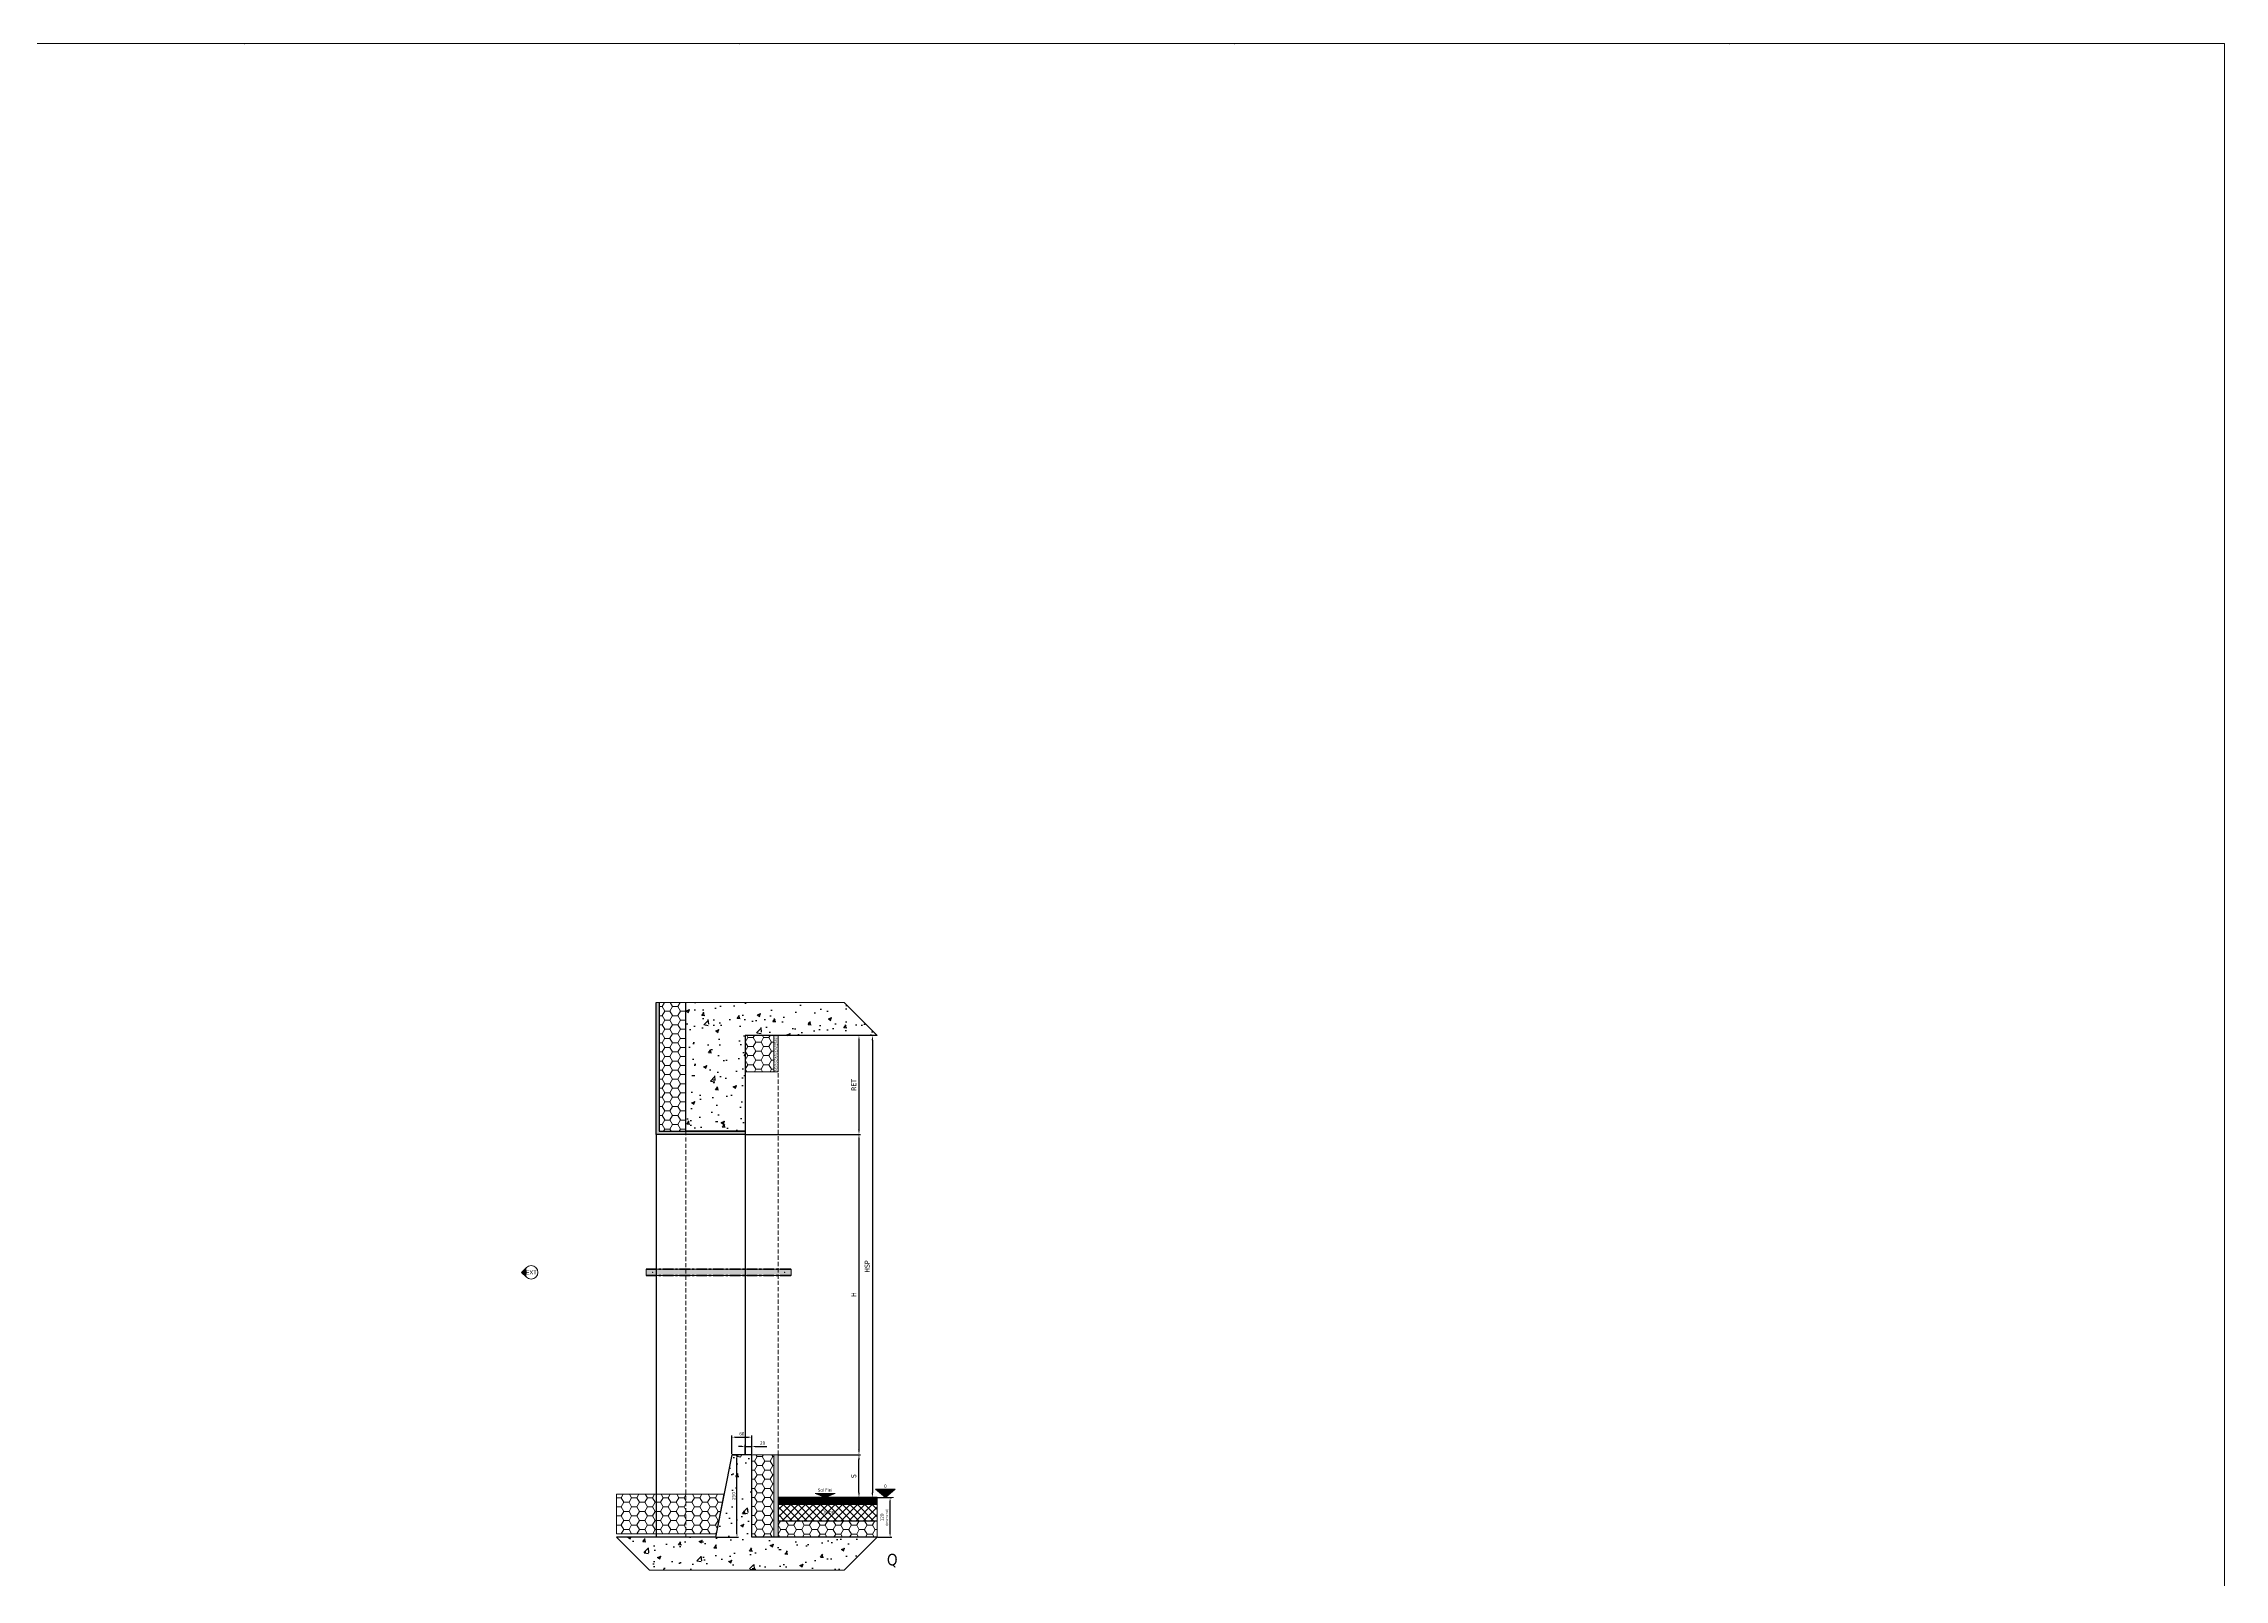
# Model space of a CAD drawing. Header units: millimetres. Extents: x -20000 to 230000, y -17405 to 25402.
# Drawn here: x 162892 to 169500, y 4846 to 9500 of the extents above; entities that cross this region are included whole.
import ezdxf
from ezdxf.enums import TextEntityAlignment as Align

# ---------------------------------------------------------------- set-up
doc = ezdxf.new("R2010")
doc.units = ezdxf.units.MM
doc.header["$PDMODE"] = 35
doc.header["$PDSIZE"] = 0.5
doc.linetypes.add('AXES', pattern=[50.8, 31.75, -6.35, 6.35, -6.35])
doc.linetypes.add('CACHE', pattern=[9.525, 6.35, -3.175])
doc.layers.get('0').update_dxf_attribs({"lineweight": 13})
doc.layers.get('Defpoints').update_dxf_attribs({"true_color": 0xc2a584})
for name, color, linetype, lineweight in [('0 - 1 (validé)', 3, 'Continuous', 13), ('1 - Axe', 1, 'AXES', 0), ('1 - BETON', 251, 'Continuous', 25), ('1 - Béton', 251, 'Continuous', 25), ('1 - Cotation', 32, 'Continuous', 13), ('1 - INTERROMPU', 253, 'CACHE', 13), ('1 - Isolant', 132, 'Continuous', 13), ('1 - Platre', 252, 'Continuous', 13), ('1 - Texte', 7, 'Continuous', 13), ('Texte', 7, 'Continuous', 13)]:
    doc.layers.add(name, color=color, linetype=linetype, lineweight=lineweight)
for name, color, linetype, lineweight, plot in [('0 - Invisible', 43, 'Continuous', 0, False), ('0 - Trame', 1, 'Continuous', 0, False), ('Non visible', 163, 'Continuous', 25, False)]:
    doc.layers.add(name, color=color, linetype=linetype, lineweight=lineweight, plot=plot)
doc.layers.add('1 - Cache', color=7, linetype='Continuous', lineweight=0, true_color=0xffffff)
doc.styles.get("Standard").update_dxf_attribs({"font": 'ARIALUNI.TTF'})
doc.styles.add('Texte Poralu', font='tahomabd.ttf')
doc.dimstyles.new('100 - 1000', dxfattribs={"dimtxt": 15, "dimasz": 15, "dimexe": 5, "dimexo": 2.5, "dimgap": 8, "dimtad": 1, "dimdec": 1, "dimtxsty": 'Texte Poralu', "dimcen": 10, "dimazin": 0, "dimtfac": 1, "dimtdec": 1, "dimtmove": 0, "dimatfit": 3, "dimfxl": 1, "dimarcsym": 0})
doc.dimstyles.new('30 - 1000', dxfattribs={"dimtxt": 10, "dimasz": 10, "dimexe": 5, "dimexo": 2.5, "dimgap": 5, "dimtad": 1, "dimdec": 1, "dimtxsty": 'Texte Poralu', "dimcen": 5, "dimazin": 0, "dimtfac": 1, "dimtdec": 1, "dimtmove": 0, "dimatfit": 3, "dimfxl": 1, "dimarcsym": 0})

# ---------------------------------------------------------------- blocks, each defined once
blk = doc.blocks.new('Cadre Coupe_Elev')
for p in [(3500, 9500), (5000, 9500), (6500, 9500), (8000, 9500)]:
    blk.add_point(p)
at = {"layer": '0 - Trame'}
blk.add_lwpolyline([(500, 500), (9500, 500), (9500, 9500), (500, 9500)], close=True, dxfattribs=at)
at = {"layer": 'Defpoints'}
blk.add_point((5000, 5730), dxfattribs=at)
at = {"color": 7}
blk.add_attdef('REPERE_1', text='', height=300, dxfattribs=at).set_placement((1000, 9000), align=Align.MIDDLE_CENTER)
at = {"layer": '1 - Texte', "color": 7}
for tag, p in [('DEFINITION1', (5000, 1200)), ('DEFINITION2', (5000, 800))]:
    blk.add_attdef(tag, text='', height=250, dxfattribs=at).set_placement(p, align=Align.MIDDLE_CENTER)
at = {"layer": 'Non visible', "style": 'Texte Poralu'}
for p in [(5447.1, 4905.8), (5447.1, 4605.8)]:
    blk.add_attdef('REPERE_2', text='', height=35, dxfattribs=at).set_placement(p, align=Align.MIDDLE_LEFT)
blk = doc.blocks.new('*U473')
at = {"layer": '1 - Isolant'}
h = blk.add_hatch(dxfattribs=at)
h.set_pattern_fill('HONEY', color=256, scale=5)
h.set_pattern_definition([(0, (-58597.141, -19397.493), (23.8125, 13.7481532), [15.875, -31.75]), (120, (-58597.141, -19397.493), (-23.8125, 13.7481533), [15.875, -31.75]), (60, (-58597.141, -19397.493), (5e-08, 27.4963065), [-31.75, 15.875])])
h.paths.add_polyline_path([(0, -300), (87, -300), (87, -190), (0, -190)])
at = {"layer": '1 - Platre'}
h = blk.add_hatch(dxfattribs=at)
h.set_pattern_fill('AR-SAND', color=256, scale=0.1)
h.set_pattern_definition([(37.5, (-58597.141, -19397.4927), (-0.16000313, 4.89413237), [0, -3.8608, 0, -4.318, 0, -4.1275]), (7.5, (-58597.141, -19397.4927), (4.4952328, 7.168251), [0, -2.0828, 0, -3.4798, 0, -1.3335]), (327.5, (-58600.265, -19397.4927), (7.9099237, 0.01437185), [0, -1.27, 0, -4.572, 0, -5.969]), (317.5, (-58600.265, -19397.4927), (7.6355645, 2.2292932), [0, -0.635, 0, -2.9972, 0, -3.429])])
h.paths.add_polyline_path([(100, -300), (100, -190), (87, -190), (87, -300)])
at = {"layer": '0 - Invisible'}
for points in [[(0, -300), (87, -300)], [(87, -300), (100, -300)]]:
    blk.add_lwpolyline(points, dxfattribs=at)
at = {"layer": '1 - Isolant'}
blk.add_lwpolyline([(87, -300), (87, -190), (0, -190), (0, -300)], dxfattribs=at)
at = {"layer": '1 - Platre'}
blk.add_lwpolyline([(100, -300), (100, -190), (87, -190), (87, -300)], dxfattribs=at)
blk = doc.blocks.new('*U756')
at = {"layer": '1 - Isolant'}
h = blk.add_hatch(dxfattribs=at)
h.set_pattern_fill('HONEY', color=256, scale=5, style=0)
h.set_pattern_definition([(0, (-80, 230), (23.8125, 13.74815), [15.875, -31.75]), (120, (-80, 230), (-23.8125, 13.74815), [15.875, -31.75]), (60, (-80, 230), (5e-08, 27.4963), [-31.75, 15.875])])
h.paths.add_polyline_path([(-80, 390), (0, 390), (0, 0), (-80, 0)])
at = {"layer": '0 - Invisible'}
blk.add_lwpolyline([(-80, 390), (0, 390)], dxfattribs=at)
at = {"layer": '1 - Isolant'}
blk.add_lwpolyline([(0, 390), (0, 0), (0, 0), (0, 0), (-80, 0), (-80, 390)], dxfattribs=at)
blk = doc.blocks.new('*D1659')
at = {"layer": '1 - Cotation', "color": 0, "lineweight": -2, "transparency": 16777216}
for p, q in [((165020, 6194.3), (165367.5, 6194.3)), ((165362.5, 6179.3), (165362.5, 5238.7)), ((165120, 5223.7), (165367.5, 5223.7))]:
    blk.add_line(p, q, dxfattribs=at)
at = {"layer": '1 - Cotation', "color": 0, "transparency": 16777216}
for points in [[(165360, 6179.3), (165365, 6179.3), (165362.5, 6194.3)], [(165360, 5238.7), (165365, 5238.7), (165362.5, 5223.7)]]:
    blk.add_solid(points, dxfattribs=at)
at = {"layer": 'Defpoints', "color": 0, "transparency": 16777216}
for p in [(165017.5, 6194.3), (165117.5, 5223.7), (165362.5, 5223.7)]:
    blk.add_point(p, dxfattribs=at)
at = {"layer": '1 - Cotation', "color": 0, "transparency": 16777216, "insert": (165347, 5709), "char_height": 15, "attachment_point": 5, "rotation": 90, "style": 'Texte Poralu'}
blk.add_mtext('H', dxfattribs=at)
blk = doc.blocks.new('*D1660')
at = {"layer": '1 - Cotation', "color": 0, "lineweight": -2, "transparency": 16777216}
for p, q in [((165415, 6494.3), (165398.2, 6494.3)), ((165403.2, 6479.3), (165403.2, 5108.7)), ((165415, 5093.7), (165398.2, 5093.7))]:
    blk.add_line(p, q, dxfattribs=at)
at = {"layer": '1 - Cotation', "color": 0, "transparency": 16777216}
for points in [[(165400.7, 6479.3), (165405.7, 6479.3), (165403.2, 6494.3)], [(165400.7, 5108.7), (165405.7, 5108.7), (165403.2, 5093.7)]]:
    blk.add_solid(points, dxfattribs=at)
at = {"layer": 'Defpoints', "color": 0, "transparency": 16777216}
for p in [(165417.5, 6494.3), (165403.2, 5093.7), (165417.5, 5093.7)]:
    blk.add_point(p, dxfattribs=at)
at = {"layer": '1 - Cotation', "color": 0, "transparency": 16777216, "insert": (165387.4, 5794), "char_height": 15, "attachment_point": 5, "rotation": 90, "style": 'Texte Poralu'}
blk.add_mtext('HSP', dxfattribs=at)
blk = doc.blocks.new('*U1004')
at = {"layer": '1 - BETON'}
h = blk.add_hatch(dxfattribs=at)
h.set_pattern_fill('CONCRETE', color=256, scale=15, style=0, pattern_type=2)
h.set_pattern_definition([(50, (120, -10), (107.589, -9.413), [11.25, -123.75]), (355, (120, -10), (-20.813, 112.83), [9, -99]), (100.451, (128.97, -10.78), (86.776, 103.416), [9.561, -105.171]), (46.184, (120, 20), (160.086, -24.828), [16.875, -185.625]), (96.636, (133.34, 17.93), (140.2, 146.12), [14.34, -157.757]), (351.184, (120, 20), (140.2, 146.12), [13.5, -148.5]), (21, (135, 12.5), (89.536, -60.393), [11.25, -123.75]), (326, (135, 12.5), (36.497, 108.773), [9, -99]), (71.451, (142.46, 7.47), (126.033, 48.38), [9.561, -105.171]), (37.5, (120, -10), (1.824, 49.934), [0, -97.8, 0, -100.5, 0, -99.375]), (7.5, (120, -10), (39.4604, 59.162), [0, -57.3, 0, -95.55, 0, -37.875]), (327.5, (86.55, -10), (80.0734, -3.3832), [0, -37.5, 0, -117, 0, -155.25]), (317.5, (71.55, -10), (87.478, 15.016), [0, -48.75, 0, -77.7, 0, -110.25])])
h.paths.add_polyline_path([(400, 290), (300, 390), (-180, 390), (-180, 0), (0, 0), (0, 290)])
at = {"layer": '0 - Invisible'}
blk.add_lwpolyline([(400, 290), (300, 390), (-180, 390)], dxfattribs=at)
at = {"layer": '1 - BETON'}
blk.add_lwpolyline([(400, 290), (0, 290), (0, 0), (-180, 0), (-180, 390)], dxfattribs=at)
blk = doc.blocks.new('*U198')
h = blk.add_hatch(color=256)
edge = h.paths.add_edge_path()
edge.add_line((-29.2, 0), (-14.6, -14.6))
edge.add_arc((0, 0), 20.6, 180, 225, ccw=False)
edge.add_arc((0, 0), 20.6, 135, 180, ccw=False)
edge.add_line((-14.6, 14.6), (-29.2, 0))
for p, q in [((-14.6, 14.6), (-29.2, 0)), ((-29.2, 0), (-14.6, -14.6))]:
    blk.add_line(p, q)
blk.add_circle((0, 0), 20.6)
at = {"insert": (0, 0), "char_height": 12.5, "attachment_point": 5}
blk.add_mtext('EXT', dxfattribs=at)
blk = doc.blocks.new('*D1661')
at = {"layer": '1 - Cotation', "color": 0, "lineweight": -2, "transparency": 16777216}
for p, q in [((165415, 6494.3), (165357.5, 6494.3)), ((165362.5, 6479.3), (165362.5, 6209.3)), ((165020, 6194.3), (165367.5, 6194.3))]:
    blk.add_line(p, q, dxfattribs=at)
at = {"layer": '1 - Cotation', "color": 0, "transparency": 16777216}
for points in [[(165360, 6479.3), (165365, 6479.3), (165362.5, 6494.3)], [(165360, 6209.3), (165365, 6209.3), (165362.5, 6194.3)]]:
    blk.add_solid(points, dxfattribs=at)
at = {"layer": 'Defpoints', "color": 0, "transparency": 16777216}
for p in [(165417.5, 6494.3), (165017.5, 6194.3), (165362.5, 6194.3)]:
    blk.add_point(p, dxfattribs=at)
at = {"layer": '1 - Cotation', "color": 0, "transparency": 16777216, "insert": (165347, 6344.3), "char_height": 15, "attachment_point": 5, "rotation": 90, "style": 'Texte Poralu'}
blk.add_mtext('RET', dxfattribs=at)
blk = doc.blocks.new('*U439')
at = {"layer": '1 - Cache'}
blk.add_hatch(color=256, dxfattribs=at).paths.add_polyline_path([(-20, -10), (420, -10), (420, 10), (-20, 10)])
at = {"layer": '0 - Invisible'}
blk.add_lwpolyline([(-20, -10), (420, -10), (420, 10), (-20, 10)], close=True, dxfattribs=at)
for p in [(0, 0), (400, 0)]:
    blk.add_point(p, dxfattribs=at)
at = {"layer": '1 - Axe', "lineweight": 50}
for p, q in [((-20, 10), (420, 10)), ((-20, -10), (420, -10))]:
    blk.add_line(p, q, dxfattribs=at)
blk = doc.blocks.new('*U757')
at = {"layer": '1 - BETON'}
h = blk.add_hatch(dxfattribs=at)
h.set_pattern_fill('AR-SAND', color=256, scale=0.1)
h.set_pattern_definition([(37.5, (-190, -60), (-0.160003, 4.89413), [0, -3.8608, 0, -4.318, 0, -4.1275]), (7.5, (-190, -60), (4.49523, 7.16825), [0, -2.0828, 0, -3.4798, 0, -1.3335]), (327.5, (-193.124, -60), (7.909924, 0.01437), [0, -1.27, 0, -4.572, 0, -5.969]), (317.5, (-193.124, -60), (7.63556, 2.2293), [0, -0.635, 0, -2.9972, 0, -3.429])])
h.paths.add_polyline_path([(-390, 10), (-390, 0), (0, 0), (0, -260), (10, -260), (10, 10)])
at = {"layer": '0 - Invisible'}
blk.add_lwpolyline([(-390, 10), (-390, 0)], dxfattribs=at)
at = {"layer": '1 - BETON'}
blk.add_lwpolyline([(-390, 0), (0, 0), (0, -260), (10, -260), (10, 10), (-390, 10)], dxfattribs=at)
blk = doc.blocks.new('*U1551')
at = {"layer": '1 - Isolant'}
h = blk.add_hatch(dxfattribs=at)
h.set_pattern_fill('HONEY', color=256, scale=5)
h.set_pattern_definition([(0, (-58617.141, -19487.493), (23.8125, 13.7481532), [15.875, -31.75]), (120, (-58617.141, -19487.493), (-23.8125, 13.7481533), [15.875, -31.75]), (60, (-58617.141, -19487.493), (5e-08, 27.4963065), [-31.75, 15.875])])
h.paths.add_polyline_path([(0, -250), (67, -250), (67, 0), (0, 0)])
at = {"layer": '1 - Platre'}
h = blk.add_hatch(dxfattribs=at)
h.set_pattern_fill('AR-SAND', color=256, scale=0.1)
h.set_pattern_definition([(37.5, (-58617.141, -19487.4927), (-0.16000313, 4.89413237), [0, -3.8608, 0, -4.318, 0, -4.1275]), (7.5, (-58617.141, -19487.4927), (4.4952328, 7.168251), [0, -2.0828, 0, -3.4798, 0, -1.3335]), (327.5, (-58620.265, -19487.4927), (7.9099237, 0.01437185), [0, -1.27, 0, -4.572, 0, -5.969]), (317.5, (-58620.265, -19487.4927), (7.6355645, 2.2292932), [0, -0.635, 0, -2.9972, 0, -3.429])])
h.paths.add_polyline_path([(80, -250), (80, 0), (67, 0), (67, -250)])
at = {"layer": '0 - Invisible'}
for points in [[(0, -250), (67, -250)], [(67, -250), (80, -250)]]:
    blk.add_lwpolyline(points, dxfattribs=at)
at = {"layer": '1 - Isolant'}
blk.add_lwpolyline([(67, -250), (67, 0), (0, 0), (0, -250)], dxfattribs=at)
at = {"layer": '1 - Platre'}
blk.add_lwpolyline([(80, -250), (80, 0), (67, 0), (67, -250)], dxfattribs=at)
blk = doc.blocks.new('*U1550')
at = {"layer": '1 - BETON'}
h = blk.add_hatch(dxfattribs=at)
h.set_pattern_fill('CONCRETE', color=256, scale=15, style=0, pattern_type=2)
h.set_pattern_definition([(50, (60, 50), (107.589, -9.413), [11.25, -123.75]), (355, (60, 50), (-20.813, 112.829), [9, -99]), (100.451, (68.97, 49.22), (86.776, 103.416), [9.561, -105.171]), (46.184, (60, 80), (160.086, -24.828), [16.875, -185.625]), (96.636, (73.34, 77.93), (140.2, 146.118), [14.34, -157.757]), (351.184, (60, 80), (140.2, 146.118), [13.5, -148.5]), (21, (75, 72.5), (89.536, -60.393), [11.25, -123.75]), (326, (75, 72.5), (36.497, 108.773), [9, -99]), (71.451, (82.46, 67.47), (126.033, 48.38), [9.561, -105.171]), (37.5, (60, 50), (1.824, 49.934), [0, -97.8, 0, -100.5, 0, -99.375]), (7.5, (60, 50), (39.4604, 59.1618), [0, -57.3, 0, -95.55, 0, -37.875]), (327.5, (26.55, 50), (80.0734, -3.3832), [0, -37.5, 0, -117, 0, -155.25]), (317.5, (11.55, 50), (87.478, 15.016), [0, -48.75, 0, -77.7, 0, -110.25])])
h.paths.add_polyline_path([(380, -250), (280, -350), (-310, -350), (-410, -250), (-110, -250), (-60, 0), (0, 0), (0, -250)])
at = {"layer": '0 - Invisible'}
blk.add_lwpolyline([(380, -250), (280, -350), (-310, -350), (-410, -250)], dxfattribs=at)
at = {"layer": '1 - BETON'}
blk.add_lwpolyline([(380, -250), (0, -250), (0, 0), (-60, 0), (-110, -250), (-410, -250)], dxfattribs=at)
blk = doc.blocks.new('*U199')
blk.add_hatch(color=256).paths.add_polyline_path([(25, 0), (55, 25), (-5, 25)])
blk.add_line((0, 0), (50, 0))
blk.add_lwpolyline([(25, 0), (55, 25), (-5, 25), (25, 0)])
at = {"style": 'Texte Poralu'}
blk.add_attdef('HAUTEUR', text='', height=10, dxfattribs=at).set_placement((25, 35), align=Align.MIDDLE_CENTER)
blk = doc.blocks.new('*U200')
blk.add_hatch(color=256).paths.add_polyline_path([(0, 0), (30, 12.5), (-30, 12.5)])
blk.add_lwpolyline([(0, 0), (30, 12.5), (-30, 12.5), (0, 0)])
at = {"layer": 'Texte', "insert": (0, 17.5), "char_height": 10, "attachment_point": 8, "style": 'Texte Poralu'}
blk.add_mtext('Sol Fini', dxfattribs=at)
blk = doc.blocks.new('*D1657')
at = {"color": 0, "lineweight": -2, "transparency": 16777216}
for p, q in [((165420, 5093.7), (165461.8, 5093.7)), ((165456.8, 4983.7), (165456.8, 5083.7)), ((165420, 4973.7), (165461.8, 4973.7))]:
    blk.add_line(p, q, dxfattribs=at)
at = {"color": 0, "transparency": 16777216}
for points in [[(165455.2, 5083.7), (165458.5, 5083.7), (165456.8, 5093.7)], [(165455.2, 4983.7), (165458.5, 4983.7), (165456.8, 4973.7)]]:
    blk.add_solid(points, dxfattribs=at)
at = {"layer": 'Defpoints', "color": 0, "transparency": 16777216}
for p in [(165417.5, 5093.7), (165456.8, 5093.7), (165417.5, 4973.7)]:
    blk.add_point(p, dxfattribs=at)
at = {"color": 0, "transparency": 16777216, "insert": (165439.2, 5033.7), "char_height": 10, "attachment_point": 5, "rotation": 90, "style": 'Texte Poralu'}
blk.add_mtext('120 \\P{\\H0.6x;(Réserve Sol)}', dxfattribs=at)
blk = doc.blocks.new('*D1663')
at = {"layer": '1 - Cotation', "color": 0, "lineweight": -2, "transparency": 16777216}
for p, q in [((164977.5, 5226.2), (164977.5, 5281.8)), ((164987.5, 5276.8), (165027.5, 5276.8)), ((165037.5, 5226.2), (165037.5, 5281.8))]:
    blk.add_line(p, q, dxfattribs=at)
at = {"layer": '1 - Cotation', "color": 0, "transparency": 16777216}
for points in [[(164987.5, 5278.5), (164987.5, 5275.1), (164977.5, 5276.8)], [(165027.5, 5278.5), (165027.5, 5275.1), (165037.5, 5276.8)]]:
    blk.add_solid(points, dxfattribs=at)
at = {"layer": 'Defpoints', "color": 0, "transparency": 16777216}
for p in [(164977.5, 5223.7), (165037.5, 5276.8), (165037.5, 5223.7)]:
    blk.add_point(p, dxfattribs=at)
at = {"layer": '1 - Cotation', "color": 0, "transparency": 16777216, "insert": (165007.5, 5287), "char_height": 10, "attachment_point": 5, "style": 'Texte Poralu'}
blk.add_mtext('60', dxfattribs=at)
blk = doc.blocks.new('*D1664')
at = {"layer": '1 - Cotation', "color": 0, "lineweight": -2, "transparency": 16777216}
for p, q in [((164980, 5223.7), (164997.8, 5223.7)), ((164992.8, 4983.7), (164992.8, 5213.7)), ((164930, 4973.7), (164997.8, 4973.7))]:
    blk.add_line(p, q, dxfattribs=at)
at = {"layer": '1 - Cotation', "color": 0, "transparency": 16777216}
for points in [[(164991.1, 5213.7), (164994.4, 5213.7), (164992.8, 5223.7)], [(164991.1, 4983.7), (164994.4, 4983.7), (164992.8, 4973.7)]]:
    blk.add_solid(points, dxfattribs=at)
at = {"layer": 'Defpoints', "color": 0, "transparency": 16777216}
for p in [(164977.5, 5223.7), (164992.8, 5223.7), (164927.5, 4973.7)]:
    blk.add_point(p, dxfattribs=at)
at = {"layer": '1 - Cotation', "color": 0, "transparency": 16777216, "insert": (164982.6, 5098.7), "char_height": 10, "attachment_point": 5, "rotation": 90, "style": 'Texte Poralu'}
blk.add_mtext('250', dxfattribs=at)
blk = doc.blocks.new('*D1658')
at = {"layer": '1 - Cotation', "color": 0, "lineweight": -2, "transparency": 16777216}
for p, q in [((165120, 5223.7), (165367.5, 5223.7)), ((165362.5, 5108.7), (165362.5, 5208.7)), ((165415, 5093.7), (165357.5, 5093.7))]:
    blk.add_line(p, q, dxfattribs=at)
at = {"layer": '1 - Cotation', "color": 0, "transparency": 16777216}
for points in [[(165360, 5208.7), (165365, 5208.7), (165362.5, 5223.7)], [(165360, 5108.7), (165365, 5108.7), (165362.5, 5093.7)]]:
    blk.add_solid(points, dxfattribs=at)
at = {"layer": 'Defpoints', "color": 0, "transparency": 16777216}
for p in [(165117.5, 5223.7), (165362.5, 5223.7), (165417.5, 5093.7)]:
    blk.add_point(p, dxfattribs=at)
at = {"layer": '1 - Cotation', "color": 0, "transparency": 16777216, "insert": (165346.7, 5158.7), "char_height": 15, "attachment_point": 5, "rotation": 90, "style": 'Texte Poralu'}
blk.add_mtext('S', dxfattribs=at)
blk = doc.blocks.new('*U1553')
at = {"layer": '1 - Isolant'}
h = blk.add_hatch(dxfattribs=at)
h.set_pattern_fill('HONEY', color=256, scale=5, style=0)
h.set_pattern_definition([(0, (-228, 20), (23.8125, 13.74815), [15.875, -31.75]), (120, (-228, 20), (-23.8125, 13.74815), [15.875, -31.75]), (60, (-228, 20), (5e-08, 27.4963), [-31.75, 15.875])])
h.paths.add_polyline_path([(-302, 120), (-302, 0), (0, 0), (24, 120)])
at = {"layer": '0 - Invisible'}
blk.add_lwpolyline([(-302, 120), (-302, 0)], dxfattribs=at)
at = {"layer": '1 - Isolant'}
blk.add_lwpolyline([(-302, 0), (0, 0), (24, 120), (-302, 120)], dxfattribs=at)
blk = doc.blocks.new('*U438')
at = {"layer": '1 - Béton'}
h = blk.add_hatch(dxfattribs=at)
h.set_pattern_fill('ANSI31', color=256, scale=0.5, angle=135)
h.set_pattern_definition([(180, (200, 20), (-3e-16, -1.5875), [])])
h.paths.add_polyline_path([(0, 100), (300, 100), (300, 120), (0, 120)])
h = blk.add_hatch(dxfattribs=at)
h.set_pattern_fill('ANSI37', color=256, scale=5)
h.set_pattern_definition([(45, (200, 10), (-11.2253, 11.2253), []), (135, (200, 10), (-11.2253, -11.2253), [])])
h.paths.add_polyline_path([(0, 50), (300, 50), (300, 100), (0, 100)])
h.paths.add_polyline_path([(125.9, 65.8), (174, 65.8), (174, 87.4), (125.9, 87.4)], flags=24)
at = {"layer": '1 - Isolant'}
h = blk.add_hatch(dxfattribs=at)
h.set_pattern_fill('HONEY', color=256, scale=5)
h.set_pattern_definition([(0, (200, 20), (23.8125, 13.74815), [15.875, -31.75]), (120, (200, 20), (-23.8125, 13.7482), [15.875, -31.75]), (60, (200, 20), (5e-08, 27.4963), [-31.75, 15.875])])
h.paths.add_polyline_path([(0, 0), (300, 0), (300, 50), (0, 50)])
at = {"layer": '0 - Invisible'}
for points in [[(0, 100), (300, 100), (300, 120), (0, 120), (0, 100)], [(0, 50), (300, 50), (300, 100), (0, 100), (0, 50)], [(0, 0), (300, 0), (300, 50), (0, 50), (0, 0)]]:
    blk.add_lwpolyline(points, dxfattribs=at)
at = {"layer": '1 - Béton'}
for points in [[(300, 120), (0, 120), (0, 100), (300, 100)], [(300, 100), (0, 100), (0, 50), (300, 50)]]:
    blk.add_lwpolyline(points, dxfattribs=at)
at = {"layer": '1 - Isolant'}
blk.add_lwpolyline([(300, 50), (0, 50), (0, 0), (300, 0)], dxfattribs=at)
at = {"insert": (150, 75), "char_height": 10, "attachment_point": 5, "style": 'Texte Poralu'}
blk.add_mtext_dynamic_manual_height_columns('Chape', width=39.784, gutter_width=50, heights=[0], dxfattribs=at)
blk = doc.blocks.new('*D1669')
at = {"layer": '1 - Cotation', "color": 0, "lineweight": -2, "transparency": 16777216}
for p, q in [((165007.5, 5248.6), (164997.5, 5248.6)), ((165017.5, 5226.2), (165017.5, 5253.6)), ((165017.5, 5248.6), (165037.5, 5248.6)), ((165037.5, 5226.2), (165037.5, 5253.6)), ((165047.5, 5248.6), (165083.5, 5248.6))]:
    blk.add_line(p, q, dxfattribs=at)
at = {"layer": '1 - Cotation', "color": 0, "transparency": 16777216}
for points in [[(165007.5, 5250.3), (165007.5, 5246.9), (165017.5, 5248.6)], [(165047.5, 5250.3), (165047.5, 5246.9), (165037.5, 5248.6)]]:
    blk.add_solid(points, dxfattribs=at)
at = {"layer": 'Defpoints', "color": 0, "transparency": 16777216}
for p in [(165017.5, 5223.7), (165037.5, 5248.6), (165037.5, 5223.7)]:
    blk.add_point(p, dxfattribs=at)
at = {"layer": '1 - Cotation', "color": 0, "transparency": 16777216, "insert": (165070.5, 5258.8), "char_height": 10, "attachment_point": 5, "style": 'Texte Poralu'}
blk.add_mtext('20', dxfattribs=at)

msp = doc.modelspace()

# ---------------------------------------------------------------- linework, layer by layer
at = {"layer": '1 - BETON'}
msp.add_line((164747.5, 6194.33), (164747.5, 4973.73), dxfattribs=at)
at = {"layer": '1 - BETON', "ltscale": 2}
msp.add_lwpolyline([(165017.5, 6204.33), (165017.5, 5223.73), (165017.5, 5223.73)], dxfattribs=at)
at = {"layer": '1 - INTERROMPU', "ltscale": 2}
for p, q in [((165117.5, 5223.73), (165117.5, 6384.33)), ((164837.5, 6204.33), (164837.5, 4973.73))]:
    msp.add_line(p, q, dxfattribs=at)

# ---------------------------------------------------------------- block references
at = {"xscale": -1}
for name, p, rotation in [('*U757', (164757.5, 6204.33), 90.0000000000005), ('*U473', (165017.5, 6194.33), 180)]:
    msp.add_blockref(name, p, dxfattribs=dict(at, rotation=rotation))
for name, p in [('*U756', (164837.5, 6204.33)), ('*U1004', (165017.5, 6204.33)), ('*U198', (164369.17, 5776.29)), ('*U439', (164737.5, 5776.28)), ('*U1550', (165037.5, 5223.73)), ('*U1551', (165037.5, 5223.73)), ('*U1553', (164929.5, 4983.73)), ('*U438', (165117.5, 4973.73))]:
    msp.add_blockref(name, p)
at = {"layer": '0 - 1 (validé)'}
ref = msp.add_blockref('Cadre Coupe_Elev', (160000, 0), dxfattribs=at)
ref.add_attrib('REPERE_2', 'Q', dxfattribs={"layer": 'Non visible', "height": 35, "style": 'Texte Poralu'}).set_placement((165447.12, 4905.8), align=Align.MIDDLE_LEFT)
at = {"layer": 'Texte'}
msp.add_blockref('*U200', (165260, 5093.73), dxfattribs=at)
msp.add_blockref('*U199', (165417.5, 5093.73), dxfattribs=at).add_auto_attribs({'HAUTEUR': '0'})

# ---------------------------------------------------------------- dimensions: what is measured, and where the dimension line sits
dim = msp.add_linear_dim(base=(165456.83, 5093.73), p1=(165417.5, 4973.73), p2=(165417.5, 5093.73), angle=90, text='<> \\P{\\H0.6x;(Réserve Sol)}', dimstyle='30 - 1000')
dim.commit()
dim.dimension.update_dxf_attribs({"geometry": '*D1657', "text_midpoint": (165439.19, 5033.73)})
at = {"layer": '1 - Cotation'}
for base, p1, p2, angle, text, picture, middle in [((165362.5, 6194.33), (165417.5, 6494.33), (165017.5, 6194.33), 270, 'RET', '*D1661', (165347, 6344.33)), ((165403.17, 5093.73), (165417.5, 6494.33), (165417.5, 5093.73), 90, 'HSP', '*D1660', (165387.4, 5794.03)), ((165362.5, 5223.73), (165017.5, 6194.33), (165117.5, 5223.73), 90, 'H', '*D1659', (165347, 5709.03)), ((165362.5, 5223.73), (165417.5, 5093.73), (165117.5, 5223.73), 90, 'S', '*D1658', (165346.73, 5158.73))]:
    dim = msp.add_linear_dim(base=base, p1=p1, p2=p2, angle=angle, text=text, dimstyle='100 - 1000', dxfattribs=at)
    dim.commit()
    dim.dimension.update_dxf_attribs({"geometry": picture, "text_midpoint": middle})
for base, p1, picture, middle in [((165037.5, 5276.79), (164977.5, 5223.73), '*D1663', (165007.5, 5286.99)), ((165037.5, 5248.61), (165017.5, 5223.73), '*D1669', (165070.49, 5258.82))]:
    dim = msp.add_linear_dim(base=base, p1=p1, p2=(165037.5, 5223.73), dimstyle='30 - 1000', dxfattribs=at)
    dim.commit()
    dim.dimension.update_dxf_attribs({"geometry": picture, "text_midpoint": middle})
dim = msp.add_linear_dim(base=(164992.76, 5223.73), p1=(164927.5, 4973.73), p2=(164977.5, 5223.73), angle=90, dimstyle='30 - 1000', dxfattribs=at)
dim.commit()
dim.dimension.update_dxf_attribs({"geometry": '*D1664', "text_midpoint": (164982.56, 5098.73)})

doc.saveas('drawing.dxf')
